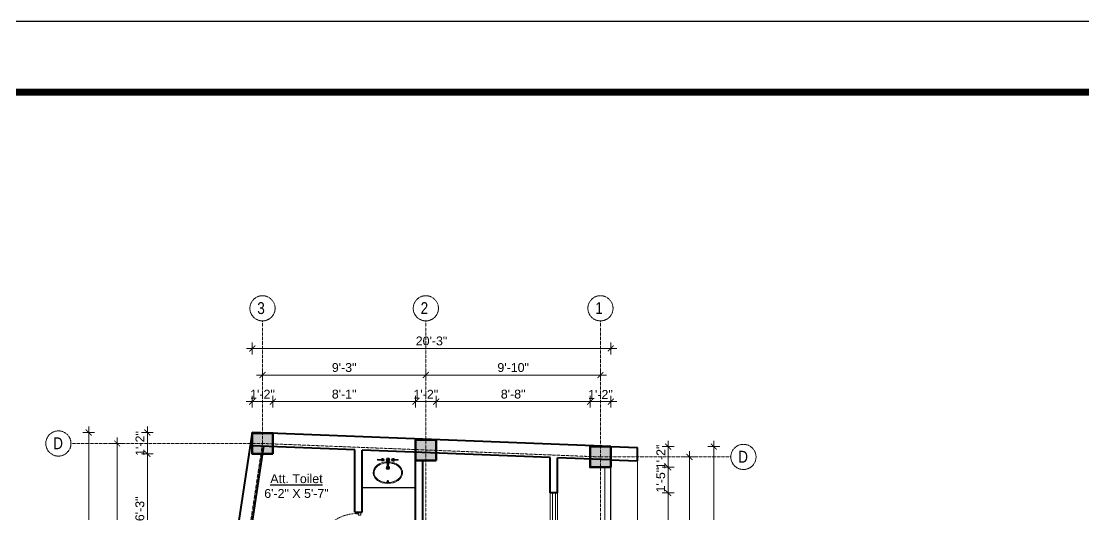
# Model space of a CAD drawing. Header units: inches. Extents: x 135267 to 147066, y -21506 to -19082.
# Drawn here: x 139358 to 140078, y -19463 to -19129 of the extents above; entities that cross this region are included whole.
import ezdxf

# ---------------------------------------------------------------- set-up
doc = ezdxf.new("R2010")
doc.units = ezdxf.units.IN
doc.header["$LTSCALE"] = 0.5
doc.header["$MEASUREMENT"] = 0
doc.header["$PDMODE"] = 66
doc.linetypes.add('CENTER', pattern=[2, 1.25, -0.25, 0.25, -0.25])
doc.linetypes.add('HIDDEN', pattern=[0.375, 0.25, -0.125])
for name, color, linetype, lineweight in [('Annotations-Bold.w', 177, 'Continuous', 13), ('C-COLUMN', 1, 'Continuous', 50), ('DIM', 4, 'Continuous', 5), ('DIM 1-100', 4, 'Continuous', 13), ('Door-Window.w', 4, 'Continuous', 15), ('Fittings', 9, 'Continuous', 5), ('PARAPET', 50, 'Continuous', 13), ('TEXT', 220, 'Continuous', 9), ('Toilet', 7, 'Continuous', 25), ('wall', 1, 'Continuous', 40)]:
    doc.layers.add(name, color=color, linetype=linetype, lineweight=lineweight)
doc.layers.add('furniture', color=31, linetype='Continuous')
doc.styles.add('ARAIL', font='ARIALN.TTF')
doc.styles.add('arial.', font='arial.ttf')
doc.styles.get("Standard").update_dxf_attribs({"font": 'arial.ttf'})
doc.dimstyles.new('1 by 96', dxfattribs={"dimtxt": 6, "dimasz": 4, "dimexe": 4, "dimexo": 4, "dimgap": 2, "dimtad": 1, "dimdec": 0, "dimzin": 0, "dimdsep": 46, "dimlunit": 4, "dimtxsty": 'Standard', "dimblk": 'ARCHTICK', "dimcen": 0, "dimdle": 4, "dimadec": 0, "dimazin": 0, "dimtfac": 1, "dimtdec": 0, "dimtix": 1, "dimtofl": 0, "dimtmove": 1, "dimatfit": 3, "dimldrblk": 'ARCHTICK', "dimfxl": 4, "dimfxlon": 1, "dimtolj": 1, "dimtzin": 0, "dimlwd": -1, "dimlwe": -1, "dimarcsym": 0})

# ---------------------------------------------------------------- blocks, each defined once
blk = doc.blocks.new('3-0')
at = {"ltscale": 3}
for p, q in [((11063.05, 10097.68), (11065.97, 10099.9)), ((11063.05, 10097.68), (11064.53, 10095.73)), ((11065.99, 10096.84), (11064.53, 10095.73)), ((11065.25, 10097.81), (11066.71, 10098.92)), ((11065.99, 10096.84), (11065.25, 10097.81)), ((11065.97, 10099.9), (11066.71, 10098.92)), ((11085.5, 10074.13), (11110.32, 10092.96)), ((11086.24, 10073.15), (11111.05, 10091.97)), ((11111.05, 10091.97), (11110.32, 10092.96)), ((11084.04, 10073.02), (11082.57, 10071.91)), ((11082.57, 10071.91), (11084.79, 10068.98)), ((11084.04, 10073.02), (11084.78, 10072.04)), ((11084.78, 10072.04), (11086.24, 10073.15)), ((11084.79, 10068.98), (11087.72, 10071.2)), ((11086.24, 10073.15), (11085.5, 10074.13)), ((11087.72, 10071.2), (11086.24, 10073.15))]:
    blk.add_line(p, q, dxfattribs=at)
at = {"layer": 'Door-Window.w', "color": 9, "linetype": 'HIDDEN', "lineweight": 18}
blk.add_arc((11085.5, 10074.13), 31.16, 37.1906, 127.14649, dxfattribs=at)
blk = doc.blocks.new('A$C604E024C')
at = {"linetype": 'ByBlock'}
for p, q in [((-107, 6), (-198, 9)), ((-101, 4), (-101, -4)), ((-101, 4), (-101, 1)), ((-101, 4), (-101, 4)), ((-101, 1), (-97, 1)), ((-101, 0), (-101, -4)), ((-101, 0), (-97, 0)), ((-97, 4), (-97, 1)), ((-97, 4), (-96, 4)), ((-96, 4), (-96, -4)), ((-6, 4), (-6, -4)), ((-6, 4), (-5, 4)), ((-5, 4), (-5, -4)), ((0, 13), (0, -13)), ((1, 4), (1, -4)), ((1, 4), (3, 4)), ((2, 4), (2, 1)), ((2, 4), (3, 4)), ((2, 1), (3, 1)), ((100, 2), (101, 2)), ((107, 6), (198, 9)), ((199, 8), (199, -8)), ((-107, -6), (-198, -9)), ((-101, -4), (-101, -4)), ((-101, -4), (-101, -4)), ((-97, 0), (-97, -4)), ((-97, -4), (-96, -4)), ((-96, -4), (-96, -4)), ((-6, -4), (-1, -4)), ((-5, -4), (-1, -4)), ((-1, -4), (-1, -4)), ((1, -4), (3, -4)), ((2, 0), (2, -4)), ((2, 0), (3, 0)), ((2, -4), (3, -4)), ((100, -2), (101, -2)), ((107, -6), (198, -9))]:
    blk.add_line(p, q, dxfattribs=at)
for points in [[(35, -3), (35, -3, 0.267949), (35, 2), (20, 29, 0.267949), (15, 31), (-15, 31, 0.267949), (-20, 29), (-35, 2, 0.267949), (-35, -3)], [(0, 13), (-5, 13, 0.267949), (-9, 10), (-13, 2, 0.267949), (-13, -3), (-9, -10, 0.267949), (-5, -13), (0, -13)], [(0, 13), (5, 13, -0.267949), (9, 10), (13, 2, -0.267949), (13, -3), (9, -10, -0.267949), (5, -13), (0, -13)], [(-15, -149, 0.267949), (-15, -154), (-9, -163, 0.267949), (-5, -166), (0, -166)], [(15, -149, -0.267949), (15, -154), (9, -163, -0.267949), (5, -166), (0, -166)]]:
    blk.add_lwpolyline(points, format="xyb", dxfattribs=at)
for centre, radius, start, end in [((-148, 0), 51.6, 171.6285, 188.3715), ((-198, 8), 1, 88.5767, 180), ((-99, 0), 27.8, 193.9353, 166.0647), ((-99, 0), 16.1, 203.4772, 156.5228), ((-99, 0), 13.6, 207.8254, 152.1746), ((-99, 0), 10.7, 215.7665, 144.2335), ((3, 2), 1.6, 270, 90.0142), ((3, 2), 2.2, 301.4048, 90), ((3, -2), 2.5, 270, 62.7097), ((99, 0), 27.8, 13.9353, 346.0647), ((99, 0), 16.1, 23.4772, 336.5228), ((99, 0), 13.6, 27.8254, 332.1746), ((99, 0), 10.7, 35.7665, 324.2335), ((198, 8), 1, 0, 91.4233), ((-198, -8), 1, 180, 271.4233), ((-325, -117), 312, 354.1333, 21.5654), ((-1093, -110), 1085, 357.1828, 5.6778), ((3, -2), 1.9, 270, 90), ((1084, -109), 1075, 174.3028, 182.8736), ((325, -117), 312, 158.4157, 185.9255), ((198, -8), 1, 268.5767, 0)]:
    blk.add_arc(centre, radius, start, end, dxfattribs=at)
blk.add_ellipse((99, 0), major_axis=(0, 4.4), ratio=0.647537, start_param=-0.996154, end_param=4.137747, dxfattribs=at)
blk.add_open_spline([(100, 2), (100, 3), (100, 3), (100, 3), (99, 4), (99, 4), (99, 4), (99, 4), (98, 4), (98, 4), (98, 3), (97, 3), (97, 3), (97, 2), (97, 2), (96, 1), (96, 0), (96, 0), (96, -2), (97, -2), (97, -3), (97, -3), (98, -4), (98, -4), (99, -4), (99, -4), (99, -4), (100, -3), (100, -3), (100, -3), (100, -2)], degree=3, knots=[5.296065, 5.296065, 5.296065, 5.296065, 5.668493, 5.668493, 6.044953, 6.044953, 6.283185, 6.283185, 6.283185, 6.618814, 6.618814, 6.954443, 6.954443, 7.290072, 7.290072, 7.6257, 7.6257, 8.094621, 8.094621, 8.563542, 8.563542, 8.940002, 8.940002, 9.316461, 9.316461, 9.692921, 9.692921, 10.069381, 10.069381, 10.411893, 10.411893, 10.411893, 10.411893], dxfattribs=at)
blk = doc.blocks.new('basin')
for radius, start, end in [(1.14, 113.50301, 66.27117), (0.79, 126.71504, 52.87389)]:
    blk.add_arc((134195.31, -39122.53), radius, start, end)
blk.add_ellipse((134195.31, -39125.83), major_axis=(-9.97, 0), ratio=0.736887, start_param=4.757716, end_param=10.948885)
blk.add_ellipse((134195.31, -39131.57), major_axis=(0.448, 0), ratio=0.674502)
for points, knots in [([(134194.69, -39119.15), (134194.32, -39119.17), (134193.96, -39119.2), (134193.09, -39119.32), (134192.57, -39119.42), (134191.58, -39119.69), (134191.1, -39119.85), (134190.19, -39120.23), (134189.76, -39120.45), (134188.95, -39120.93), (134188.57, -39121.2), (134187.89, -39121.77), (134187.59, -39122.07), (134187.06, -39122.71), (134186.83, -39123.04), (134186.45, -39123.73), (134186.3, -39124.08), (134186.09, -39124.79), (134186.03, -39125.15), (134185.99, -39125.61), (134185.99, -39125.72), (134185.99, -39125.83), (134185.99, -39126.08), (134186.01, -39126.34), (134186.11, -39126.94), (134186.2, -39127.29), (134186.47, -39127.97), (134186.64, -39128.31), (134187.06, -39128.96), (134187.31, -39129.28), (134187.88, -39129.88), (134188.2, -39130.16), (134188.9, -39130.7), (134189.28, -39130.94), (134190.1, -39131.39), (134190.53, -39131.59), (134191.45, -39131.93), (134191.92, -39132.08), (134192.9, -39132.31), (134193.4, -39132.4), (134194.43, -39132.51), (134194.94, -39132.53), (134195.97, -39132.52), (134196.49, -39132.48), (134197.5, -39132.35), (134198, -39132.25), (134198.97, -39132), (134199.44, -39131.84), (134200.34, -39131.48), (134200.76, -39131.27), (134201.56, -39130.8), (134201.93, -39130.55), (134202.61, -39130), (134202.91, -39129.71), (134203.45, -39129.1), (134203.69, -39128.78), (134204.08, -39128.12), (134204.24, -39127.78), (134204.48, -39127.09), (134204.56, -39126.74), (134204.64, -39126.04), (134204.64, -39125.69), (134204.57, -39124.98), (134204.49, -39124.62), (134204.25, -39123.91), (134204.09, -39123.56), (134203.69, -39122.89), (134203.45, -39122.56), (134202.89, -39121.93), (134202.58, -39121.63), (134201.88, -39121.07), (134201.49, -39120.81), (134200.67, -39120.35), (134200.22, -39120.13), (134199.3, -39119.77), (134198.81, -39119.62), (134197.81, -39119.37), (134197.29, -39119.28), (134196.49, -39119.19), (134196.22, -39119.16), (134195.94, -39119.15)], [4.778413, 4.778413, 4.778413, 4.778413, 4.89303, 4.89303, 5.060537, 5.060537, 5.228045, 5.228045, 5.395552, 5.395552, 5.56306, 5.56306, 5.730567, 5.730567, 5.898075, 5.898075, 6.065582, 6.065582, 6.233089, 6.233089, 6.283185, 6.283185, 6.283185, 6.401225, 6.401225, 6.564378, 6.564378, 6.727532, 6.727532, 6.890685, 6.890685, 7.053839, 7.053839, 7.216992, 7.216992, 7.380146, 7.380146, 7.543299, 7.543299, 7.706452, 7.706452, 7.869606, 7.869606, 8.032759, 8.032759, 8.195913, 8.195913, 8.359066, 8.359066, 8.52222, 8.52222, 8.685373, 8.685373, 8.848527, 8.848527, 9.01168, 9.01168, 9.174834, 9.174834, 9.337987, 9.337987, 9.501141, 9.501141, 9.668648, 9.668648, 9.836155, 9.836155, 10.003663, 10.003663, 10.17117, 10.17117, 10.338678, 10.338678, 10.506185, 10.506185, 10.673693, 10.673693, 10.8412, 10.8412, 10.929386, 10.929386, 10.929386, 10.929386]), ([(134195.86, -39131.57), (134195.86, -39131.55), (134195.86, -39131.52), (134195.84, -39131.46), (134195.83, -39131.44), (134195.79, -39131.36), (134195.75, -39131.32), (134195.66, -39131.25), (134195.6, -39131.23), (134195.46, -39131.18), (134195.36, -39131.16), (134195.17, -39131.17), (134195.07, -39131.2), (134194.94, -39131.27), (134194.9, -39131.3), (134194.83, -39131.37), (134194.8, -39131.4), (134194.77, -39131.48), (134194.76, -39131.52), (134194.75, -39131.6), (134194.76, -39131.65), (134194.79, -39131.73), (134194.81, -39131.76), (134194.87, -39131.83), (134194.9, -39131.86), (134194.98, -39131.9), (134195.02, -39131.92), (134195.15, -39131.97), (134195.25, -39131.99), (134195.44, -39131.98), (134195.54, -39131.95), (134195.67, -39131.89), (134195.72, -39131.85), (134195.79, -39131.78), (134195.81, -39131.75), (134195.85, -39131.67), (134195.86, -39131.63), (134195.86, -39131.58), (134195.86, -39131.58), (134195.86, -39131.57)], [0, 0, 0, 0, 0.188397, 0.188397, 0.376794, 0.376794, 0.73698, 0.73698, 1.097166, 1.097166, 1.657793, 1.657793, 2.21842, 2.21842, 2.564182, 2.564182, 2.840364, 2.840364, 3.116547, 3.116547, 3.39273, 3.39273, 3.668913, 3.668913, 3.945096, 3.945096, 4.221279, 4.221279, 4.783807, 4.783807, 5.346334, 5.346334, 5.697184, 5.697184, 5.974645, 5.974645, 6.252106, 6.252106, 6.283185, 6.283185, 6.283185, 6.283185])]:
    blk.add_open_spline(points, degree=3, knots=knots)
at = {"xscale": 0.03499430959345774, "yscale": 0.03499430959345774, "zscale": 0.03499430959345774, "rotation": 359.9929103328581}
blk.add_blockref('A$C604E024C', (134195.31, -39117.12), dxfattribs=at)
blk = doc.blocks.new('_ArchTick')
at = {"color": 0, "linetype": 'ByBlock', "const_width": 0.15}
blk.add_lwpolyline([(-0.5, -0.5), (0.5, 0.5)], dxfattribs=at)
blk = doc.blocks.new('*D661')
at = {"layer": 'Defpoints', "color": 0, "transparency": 16777216}
for p in [(139528.78, -19386.3), (139514.78, -19407.64), (139528.78, -19407.64)]:
    blk.add_point(p, dxfattribs=at)
at = {"layer": 'DIM 1-100', "color": 0, "transparency": 16777216}
for p, q in [((139510.78, -19386.3), (139532.78, -19386.3)), ((139514.78, -19390.3), (139514.78, -19382.3)), ((139528.78, -19390.3), (139528.78, -19382.3))]:
    blk.add_line(p, q, dxfattribs=at)
at = {"layer": 'DIM 1-100', "color": 0, "transparency": 16777216, "xscale": 4, "yscale": 4, "zscale": 4, "rotation": 180}
blk.add_blockref('_ArchTick', (139514.78, -19386.3), dxfattribs=at)
at = {"layer": 'DIM 1-100', "color": 0, "transparency": 16777216, "xscale": 4, "yscale": 4, "zscale": 4}
blk.add_blockref('_ArchTick', (139528.78, -19386.3), dxfattribs=at)
at = {"layer": 'DIM 1-100', "color": 0, "transparency": 16777216, "insert": (139521.78, -19381.29), "char_height": 6, "attachment_point": 5}
blk.add_mtext('\\A1;1\'-2"', dxfattribs=at)
blk = doc.blocks.new('*D662')
at = {"layer": 'Defpoints', "color": 0, "transparency": 16777216}
for p in [(139625.37, -19386.3), (139528.78, -19407.64), (139625.37, -19412.08)]:
    blk.add_point(p, dxfattribs=at)
at = {"layer": 'DIM 1-100', "color": 0, "transparency": 16777216}
for p, q in [((139524.78, -19386.3), (139629.37, -19386.3)), ((139528.78, -19390.3), (139528.78, -19382.3)), ((139625.37, -19390.3), (139625.37, -19382.3))]:
    blk.add_line(p, q, dxfattribs=at)
at = {"layer": 'DIM 1-100', "color": 0, "transparency": 16777216, "xscale": 4, "yscale": 4, "zscale": 4, "rotation": 180}
blk.add_blockref('_ArchTick', (139528.78, -19386.3), dxfattribs=at)
at = {"layer": 'DIM 1-100', "color": 0, "transparency": 16777216, "xscale": 4, "yscale": 4, "zscale": 4}
blk.add_blockref('_ArchTick', (139625.37, -19386.3), dxfattribs=at)
at = {"layer": 'DIM 1-100', "color": 0, "transparency": 16777216, "insert": (139577.08, -19381.24), "char_height": 6, "attachment_point": 5}
blk.add_mtext('\\A1;8\'-1"', dxfattribs=at)
blk = doc.blocks.new('*D663')
at = {"layer": 'Defpoints', "color": 0, "transparency": 16777216}
for p in [(139639.37, -19386.3), (139625.37, -19412.08), (139639.37, -19412.08)]:
    blk.add_point(p, dxfattribs=at)
at = {"layer": 'DIM 1-100', "color": 0, "transparency": 16777216}
for p, q in [((139621.37, -19386.3), (139643.37, -19386.3)), ((139625.37, -19390.3), (139625.37, -19382.3)), ((139639.37, -19390.3), (139639.37, -19382.3))]:
    blk.add_line(p, q, dxfattribs=at)
at = {"layer": 'DIM 1-100', "color": 0, "transparency": 16777216, "xscale": 4, "yscale": 4, "zscale": 4, "rotation": 180}
blk.add_blockref('_ArchTick', (139625.37, -19386.3), dxfattribs=at)
at = {"layer": 'DIM 1-100', "color": 0, "transparency": 16777216, "xscale": 4, "yscale": 4, "zscale": 4}
blk.add_blockref('_ArchTick', (139639.37, -19386.3), dxfattribs=at)
at = {"layer": 'DIM 1-100', "color": 0, "transparency": 16777216, "insert": (139632.37, -19381.29), "char_height": 6, "attachment_point": 5}
blk.add_mtext('\\A1;1\'-2"', dxfattribs=at)
blk = doc.blocks.new('*D664')
at = {"layer": 'Defpoints', "color": 0, "transparency": 16777216}
for p in [(139743.6, -19386.3), (139639.37, -19412.08), (139743.6, -19416.75)]:
    blk.add_point(p, dxfattribs=at)
at = {"layer": 'DIM 1-100', "color": 0, "transparency": 16777216}
for p, q in [((139635.37, -19386.3), (139747.6, -19386.3)), ((139639.37, -19390.3), (139639.37, -19382.3)), ((139743.6, -19390.3), (139743.6, -19382.3))]:
    blk.add_line(p, q, dxfattribs=at)
at = {"layer": 'DIM 1-100', "color": 0, "transparency": 16777216, "xscale": 4, "yscale": 4, "zscale": 4, "rotation": 180}
blk.add_blockref('_ArchTick', (139639.37, -19386.3), dxfattribs=at)
at = {"layer": 'DIM 1-100', "color": 0, "transparency": 16777216, "xscale": 4, "yscale": 4, "zscale": 4}
blk.add_blockref('_ArchTick', (139743.6, -19386.3), dxfattribs=at)
at = {"layer": 'DIM 1-100', "color": 0, "transparency": 16777216, "insert": (139691.49, -19381.24), "char_height": 6, "attachment_point": 5}
blk.add_mtext('\\A1;8\'-8"', dxfattribs=at)
blk = doc.blocks.new('*D665')
at = {"layer": 'Defpoints', "color": 0, "transparency": 16777216}
for p in [(139757.6, -19386.3), (139743.6, -19416.75), (139757.6, -19416.75)]:
    blk.add_point(p, dxfattribs=at)
at = {"layer": 'DIM 1-100', "color": 0, "transparency": 16777216}
for p, q in [((139739.6, -19386.3), (139761.6, -19386.3)), ((139743.6, -19390.3), (139743.6, -19382.3)), ((139757.6, -19390.3), (139757.6, -19382.3))]:
    blk.add_line(p, q, dxfattribs=at)
at = {"layer": 'DIM 1-100', "color": 0, "transparency": 16777216, "xscale": 4, "yscale": 4, "zscale": 4, "rotation": 180}
blk.add_blockref('_ArchTick', (139743.6, -19386.3), dxfattribs=at)
at = {"layer": 'DIM 1-100', "color": 0, "transparency": 16777216, "xscale": 4, "yscale": 4, "zscale": 4}
blk.add_blockref('_ArchTick', (139757.6, -19386.3), dxfattribs=at)
at = {"layer": 'DIM 1-100', "color": 0, "transparency": 16777216, "insert": (139750.6, -19381.42), "char_height": 6, "attachment_point": 5}
blk.add_mtext('\\A1;1\'-2"', dxfattribs=at)
blk = doc.blocks.new('*D666')
at = {"layer": 'Defpoints', "color": 0, "transparency": 16777216}
for p in [(139632.37, -19368.3), (139521.78, -19407.64), (139632.37, -19411.81)]:
    blk.add_point(p, dxfattribs=at)
at = {"layer": 'DIM 1-100', "color": 0, "transparency": 16777216}
for p, q in [((139521.78, -19372.3), (139521.78, -19364.3)), ((139632.37, -19372.3), (139632.37, -19364.3)), ((139517.78, -19368.3), (139636.37, -19368.3))]:
    blk.add_line(p, q, dxfattribs=at)
at = {"layer": 'DIM 1-100', "color": 0, "transparency": 16777216, "xscale": 4, "yscale": 4, "zscale": 4, "rotation": 180}
blk.add_blockref('_ArchTick', (139521.78, -19368.3), dxfattribs=at)
at = {"layer": 'DIM 1-100', "color": 0, "transparency": 16777216, "xscale": 4, "yscale": 4, "zscale": 4}
blk.add_blockref('_ArchTick', (139632.37, -19368.3), dxfattribs=at)
at = {"layer": 'DIM 1-100', "color": 0, "transparency": 16777216, "insert": (139577.08, -19363.24), "char_height": 6, "attachment_point": 5}
blk.add_mtext('\\A1;9\'-3"', dxfattribs=at)
blk = doc.blocks.new('*D667')
at = {"layer": 'Defpoints', "color": 0, "transparency": 16777216}
for p in [(139750.6, -19368.3), (139632.37, -19411.81), (139750.6, -19416.47)]:
    blk.add_point(p, dxfattribs=at)
at = {"layer": 'DIM 1-100', "color": 0, "transparency": 16777216}
for p, q in [((139632.37, -19372.3), (139632.37, -19364.3)), ((139750.6, -19372.3), (139750.6, -19364.3)), ((139628.37, -19368.3), (139754.6, -19368.3))]:
    blk.add_line(p, q, dxfattribs=at)
at = {"layer": 'DIM 1-100', "color": 0, "transparency": 16777216, "xscale": 4, "yscale": 4, "zscale": 4, "rotation": 180}
blk.add_blockref('_ArchTick', (139632.37, -19368.3), dxfattribs=at)
at = {"layer": 'DIM 1-100', "color": 0, "transparency": 16777216, "xscale": 4, "yscale": 4, "zscale": 4}
blk.add_blockref('_ArchTick', (139750.6, -19368.3), dxfattribs=at)
at = {"layer": 'DIM 1-100', "color": 0, "transparency": 16777216, "insert": (139691.49, -19363.24), "char_height": 6, "attachment_point": 5}
blk.add_mtext('\\A1;9\'-10"', dxfattribs=at)
blk = doc.blocks.new('*D668')
at = {"layer": 'Defpoints', "color": 0, "transparency": 16777216}
for p in [(139514.84, -19350.3), (139514.84, -19407.17), (139757.6, -19416.75)]:
    blk.add_point(p, dxfattribs=at)
at = {"layer": 'DIM 1-100', "color": 0, "transparency": 16777216}
for p, q in [((139761.6, -19350.3), (139510.84, -19350.3)), ((139514.84, -19354.3), (139514.84, -19346.3)), ((139757.6, -19354.3), (139757.6, -19346.3))]:
    blk.add_line(p, q, dxfattribs=at)
at = {"layer": 'DIM 1-100', "color": 0, "transparency": 16777216, "xscale": 4, "yscale": 4, "zscale": 4, "rotation": 180}
blk.add_blockref('_ArchTick', (139514.84, -19350.3), dxfattribs=at)
at = {"layer": 'DIM 1-100', "color": 0, "transparency": 16777216, "xscale": 4, "yscale": 4, "zscale": 4}
blk.add_blockref('_ArchTick', (139757.6, -19350.3), dxfattribs=at)
at = {"layer": 'DIM 1-100', "color": 0, "transparency": 16777216, "insert": (139636.22, -19345.24), "char_height": 6, "attachment_point": 5}
blk.add_mtext('\\A1;20\'-3"', dxfattribs=at)
blk = doc.blocks.new('*D684')
at = {"layer": 'Defpoints', "color": 0, "transparency": 16777216}
for p in [(139514.84, -19407.17), (139443.82, -19421.64), (139514.78, -19421.64)]:
    blk.add_point(p, dxfattribs=at)
at = {"layer": 'DIM 1-100', "color": 0, "transparency": 16777216}
for p, q in [((139447.82, -19407.17), (139439.82, -19407.17)), ((139443.82, -19403.17), (139443.82, -19425.64)), ((139447.82, -19421.64), (139439.82, -19421.64))]:
    blk.add_line(p, q, dxfattribs=at)
at = {"layer": 'DIM 1-100', "color": 0, "transparency": 16777216, "xscale": 4, "yscale": 4, "zscale": 4}
for p, rotation in [((139443.82, -19407.17), 90), ((139443.82, -19421.64), 270)]:
    blk.add_blockref('_ArchTick', p, dxfattribs=dict(at, rotation=rotation))
at = {"layer": 'DIM 1-100', "color": 0, "transparency": 16777216, "insert": (139438.81, -19414.64), "char_height": 6, "attachment_point": 5, "rotation": 90}
blk.add_mtext('\\A1;1\'-2"', dxfattribs=at)
blk = doc.blocks.new('*D685')
at = {"layer": 'Defpoints', "color": 0, "transparency": 16777216}
for p in [(139514.78, -19421.64), (139443.82, -19496.16), (139501.4, -19496.16)]:
    blk.add_point(p, dxfattribs=at)
at = {"layer": 'DIM 1-100', "color": 0, "transparency": 16777216}
for p, q in [((139447.82, -19421.64), (139439.82, -19421.64)), ((139443.82, -19417.64), (139443.82, -19500.16)), ((139447.82, -19496.16), (139439.82, -19496.16))]:
    blk.add_line(p, q, dxfattribs=at)
at = {"layer": 'DIM 1-100', "color": 0, "transparency": 16777216, "xscale": 4, "yscale": 4, "zscale": 4}
for p, rotation in [((139443.82, -19421.64), 90), ((139443.82, -19496.16), 270)]:
    blk.add_blockref('_ArchTick', p, dxfattribs=dict(at, rotation=rotation))
at = {"layer": 'DIM 1-100', "color": 0, "transparency": 16777216, "insert": (139438.75, -19458.9), "char_height": 6, "attachment_point": 5, "rotation": 90}
blk.add_mtext('\\A1;6\'-3"', dxfattribs=at)
blk = doc.blocks.new('*D693')
at = {"layer": 'Defpoints', "color": 0, "transparency": 16777216}
for p in [(139521.78, -19414.64), (139423.35, -19557.7), (139500.17, -19557.7)]:
    blk.add_point(p, dxfattribs=at)
at = {"layer": 'DIM 1-100', "color": 0, "transparency": 16777216}
for p, q in [((139427.35, -19414.64), (139419.35, -19414.64)), ((139423.35, -19410.64), (139423.35, -19561.7)), ((139427.35, -19557.7), (139419.35, -19557.7))]:
    blk.add_line(p, q, dxfattribs=at)
at = {"layer": 'DIM 1-100', "color": 0, "transparency": 16777216, "xscale": 4, "yscale": 4, "zscale": 4}
for p, rotation in [((139423.35, -19414.64), 90), ((139423.35, -19557.7), 270)]:
    blk.add_blockref('_ArchTick', p, dxfattribs=dict(at, rotation=rotation))
at = {"layer": 'DIM 1-100', "color": 0, "transparency": 16777216, "insert": (139418.34, -19486.17), "char_height": 6, "attachment_point": 5, "rotation": 90}
blk.add_mtext('\\A1;11\'-11"', dxfattribs=at)
blk = doc.blocks.new('*D696')
at = {"layer": 'Defpoints', "color": 0, "transparency": 16777216}
for p in [(139514.84, -19407.17), (139404.1, -19831.18), (139450.82, -19831.18)]:
    blk.add_point(p, dxfattribs=at)
at = {"layer": 'DIM 1-100', "color": 0, "transparency": 16777216}
for p, q in [((139408.1, -19407.17), (139400.1, -19407.17)), ((139404.1, -19403.17), (139404.1, -19835.18)), ((139408.1, -19831.18), (139400.1, -19831.18))]:
    blk.add_line(p, q, dxfattribs=at)
at = {"layer": 'DIM 1-100', "color": 0, "transparency": 16777216, "xscale": 4, "yscale": 4, "zscale": 4}
for p, rotation in [((139404.1, -19407.17), 90), ((139404.1, -19831.18), 270)]:
    blk.add_blockref('_ArchTick', p, dxfattribs=dict(at, rotation=rotation))
at = {"layer": 'DIM 1-100', "color": 0, "transparency": 16777216, "insert": (139399.03, -19619.18), "char_height": 6, "attachment_point": 5, "rotation": 90}
blk.add_mtext('\\A1;35\'-4"', dxfattribs=at)
blk = doc.blocks.new('*D809')
at = {"layer": 'Defpoints', "color": 0, "transparency": 16777216}
for p in [(139757.6, -19416.75), (139757.6, -19430.75), (139796.48, -19430.75)]:
    blk.add_point(p, dxfattribs=at)
at = {"layer": 'DIM 1-100', "color": 0, "transparency": 16777216}
for p, q in [((139796.48, -19412.75), (139796.48, -19434.75)), ((139792.48, -19416.75), (139800.48, -19416.75)), ((139792.48, -19430.75), (139800.48, -19430.75))]:
    blk.add_line(p, q, dxfattribs=at)
at = {"layer": 'DIM 1-100', "color": 0, "transparency": 16777216, "xscale": 4, "yscale": 4, "zscale": 4}
for p, rotation in [((139796.48, -19416.75), 90), ((139796.48, -19430.75), 270)]:
    blk.add_blockref('_ArchTick', p, dxfattribs=dict(at, rotation=rotation))
at = {"layer": 'DIM 1-100', "color": 0, "transparency": 16777216, "insert": (139791.47, -19423.75), "char_height": 6, "attachment_point": 5, "rotation": 90}
blk.add_mtext('\\A1;1\'-2"', dxfattribs=at)
blk = doc.blocks.new('*D810')
at = {"layer": 'Defpoints', "color": 0, "transparency": 16777216}
for p in [(139757.6, -19430.75), (139721.61, -19448.15), (139796.48, -19448.15)]:
    blk.add_point(p, dxfattribs=at)
at = {"layer": 'DIM 1-100', "color": 0, "transparency": 16777216}
for p, q in [((139796.48, -19426.75), (139796.48, -19452.15)), ((139792.48, -19430.75), (139800.48, -19430.75)), ((139792.48, -19448.15), (139800.48, -19448.15))]:
    blk.add_line(p, q, dxfattribs=at)
at = {"layer": 'DIM 1-100', "color": 0, "transparency": 16777216, "xscale": 4, "yscale": 4, "zscale": 4}
for p, rotation in [((139796.48, -19430.75), 90), ((139796.48, -19448.15), 270)]:
    blk.add_blockref('_ArchTick', p, dxfattribs=dict(at, rotation=rotation))
at = {"layer": 'DIM 1-100', "color": 0, "transparency": 16777216, "insert": (139791.42, -19439.45), "char_height": 6, "attachment_point": 5, "rotation": 90}
blk.add_mtext('\\A1;1\'-5"', dxfattribs=at)
blk = doc.blocks.new('*D811')
at = {"layer": 'Defpoints', "color": 0, "transparency": 16777216}
for p in [(139721.61, -19448.15), (139721.61, -19508.15), (139796.48, -19508.15)]:
    blk.add_point(p, dxfattribs=at)
at = {"layer": 'DIM 1-100', "color": 0, "transparency": 16777216}
for p, q in [((139796.48, -19444.15), (139796.48, -19512.15)), ((139792.48, -19448.15), (139800.48, -19448.15)), ((139792.48, -19508.15), (139800.48, -19508.15))]:
    blk.add_line(p, q, dxfattribs=at)
at = {"layer": 'DIM 1-100', "color": 0, "transparency": 16777216, "xscale": 4, "yscale": 4, "zscale": 4}
for p, rotation in [((139796.48, -19448.15), 90), ((139796.48, -19508.15), 270)]:
    blk.add_blockref('_ArchTick', p, dxfattribs=dict(at, rotation=rotation))
at = {"layer": 'DIM 1-100', "color": 0, "transparency": 16777216, "insert": (139791.43, -19478.15), "char_height": 6, "attachment_point": 5, "rotation": 90}
blk.add_mtext("\\A1;5'", dxfattribs=at)
blk = doc.blocks.new('*D818')
at = {"layer": 'Defpoints', "color": 0, "transparency": 16777216}
for p in [(139757.6, -19423.75), (139757.6, -19557.7), (139810.89, -19557.7)]:
    blk.add_point(p, dxfattribs=at)
at = {"layer": 'DIM 1-100', "color": 0, "transparency": 16777216}
for p, q in [((139810.89, -19419.75), (139810.89, -19561.7)), ((139806.89, -19423.75), (139814.89, -19423.75)), ((139806.89, -19557.7), (139814.89, -19557.7))]:
    blk.add_line(p, q, dxfattribs=at)
at = {"layer": 'DIM 1-100', "color": 0, "transparency": 16777216, "xscale": 4, "yscale": 4, "zscale": 4}
for p, rotation in [((139810.89, -19423.75), 90), ((139810.89, -19557.7), 270)]:
    blk.add_blockref('_ArchTick', p, dxfattribs=dict(at, rotation=rotation))
at = {"layer": 'DIM 1-100', "color": 0, "transparency": 16777216, "insert": (139805.87, -19490.72), "char_height": 6, "attachment_point": 5, "rotation": 90}
blk.add_mtext('\\A1;11\'-2"', dxfattribs=at)
blk = doc.blocks.new('*D700')
at = {"layer": 'Defpoints', "color": 0, "transparency": 16777216}
for p in [(139757.6, -19416.75), (139639.37, -19808.85), (139827.32, -19808.85)]:
    blk.add_point(p, dxfattribs=at)
at = {"layer": 'DIM 1-100', "color": 0, "transparency": 16777216}
for p, q in [((139827.32, -19412.75), (139827.32, -19812.85)), ((139823.32, -19416.75), (139831.32, -19416.75)), ((139823.32, -19808.85), (139831.32, -19808.85))]:
    blk.add_line(p, q, dxfattribs=at)
at = {"layer": 'DIM 1-100', "color": 0, "transparency": 16777216, "xscale": 4, "yscale": 4, "zscale": 4}
for p, rotation in [((139827.32, -19416.75), 90), ((139827.32, -19808.85), 270)]:
    blk.add_blockref('_ArchTick', p, dxfattribs=dict(at, rotation=rotation))
at = {"layer": 'DIM 1-100', "color": 0, "transparency": 16777216, "insert": (139822.26, -19612.8), "char_height": 6, "attachment_point": 5, "rotation": 90}
blk.add_mtext('\\A1;32\'-8"', dxfattribs=at)

msp = doc.modelspace()

# ---------------------------------------------------------------- hatches: boundary and pattern name
at = {"layer": 'C-COLUMN'}
h = msp.add_hatch(color=256, dxfattribs=at)
h.dxf.hatch_style = 1
h.paths.add_polyline_path([(139514.78, -19407.64), (139514.78, -19421.64), (139528.78, -19421.64), (139528.78, -19407.64)])
h = msp.add_hatch(color=256, dxfattribs=at)
h.dxf.hatch_style = 1
h.paths.add_polyline_path([(139625.37, -19412.08), (139625.37, -19426.08), (139639.37, -19426.08), (139639.37, -19412.08)])
h = msp.add_hatch(color=256, dxfattribs=at)
h.dxf.hatch_style = 1
h.paths.add_polyline_path([(139743.6, -19416.75), (139743.6, -19430.75), (139757.6, -19430.75), (139757.6, -19416.75)])

# ---------------------------------------------------------------- linework, layer by layer
msp.add_lwpolyline([(137851.27, -21373.73), (137851.27, -19128.69), (141026.08, -19128.69), (141026.08, -21373.73)], close=True)
at = {"const_width": 4.8}
msp.add_lwpolyline([(140978.08, -21325.73), (140978.08, -19176.69), (137995.27, -19176.69), (137995.27, -21325.73)], close=True, dxfattribs=at)
at = {"layer": 'Annotations-Bold.w', "linetype": 'CENTER', "ltscale": 0.3}
for p, q in [((139632.37, -19331.63), (139632.37, -19891.85)), ((139750.6, -19331.63), (139750.6, -19891.85))]:
    msp.add_line(p, q, dxfattribs=at)
for points in [[(139521.78, -19331.63), (139521.78, -19414.64), (139500.17, -19557.7), (139482.43, -19675.2), (139463.31, -19801.85), (139463.31, -19891.85)], [(139392.12, -19414.64), (139521.78, -19414.64), (139750.6, -19423.75), (139838.88, -19423.75)]]:
    msp.add_lwpolyline(points, dxfattribs=at)
at = {"layer": 'Annotations-Bold.w', "linetype": 'CENTER', "ltscale": 1.5}
for centre in [(139521.78, -19323.1), (139632.37, -19323.1), (139750.6, -19323.1), (139383.59, -19414.64), (139847.41, -19423.75)]:
    msp.add_circle(centre, 8.53, dxfattribs=at)
at = {"layer": 'C-COLUMN'}
for points in [[(139528.78, -19421.64), (139528.78, -19407.64), (139514.78, -19407.64), (139514.78, -19421.64)], [(139639.37, -19426.08), (139639.37, -19412.08), (139625.37, -19412.08), (139625.37, -19426.08)], [(139757.6, -19430.75), (139757.6, -19416.75), (139743.6, -19416.75), (139743.6, -19430.75)]]:
    msp.add_lwpolyline(points, close=True, dxfattribs=at)
at = {"layer": 'Defpoints'}
msp.add_lwpolyline([(139757.6, -19682.2), (139757.6, -19416.75), (139514.84, -19407.17), (139501.4, -19496.16), (139493.17, -19550.7), (139454.19, -19808.85), (139639.37, -19808.85), (139639.37, -19682.2), (139757.6, -19682.2)], dxfattribs=at)
at = {"layer": 'DIM'}
for p, q in [((139716.61, -19508.15), (139716.61, -19448.15)), ((139718.11, -19508.15), (139718.11, -19448.15)), ((139720.11, -19508.15), (139720.11, -19448.15)), ((139721.61, -19448.15), (139721.61, -19508.15))]:
    msp.add_line(p, q, dxfattribs=at)
at = {"layer": 'furniture'}
msp.add_line((139589.37, -19444.56), (139625.37, -19444.56), dxfattribs=at)
at = {"layer": 'PARAPET', "ltscale": 100}
for p, q in [((139757.6, -19416.75), (139775.6, -19417.46)), ((139775.6, -19555.7), (139775.6, -19426.46)), ((139753.6, -19550.7), (139753.6, -19430.75)), ((139757.6, -19550.7), (139757.6, -19430.75))]:
    msp.add_line(p, q, dxfattribs=at)
at = {"layer": 'Toilet'}
msp.add_line((139757.6, -19416.75), (139514.84, -19407.17), dxfattribs=at)
at = {"layer": 'wall'}
for p, q in [((139514.84, -19407.17), (139501.4, -19496.16)), ((139757.6, -19416.75), (139514.84, -19407.17)), ((139584.37, -19418.92), (139514.49, -19416.16)), ((139716.6, -19424.14), (139589.37, -19419.12)), ((139589.37, -19461.16), (139589.37, -19419.12)), ((139757.6, -19416.75), (139775.6, -19417.46)), ((139775.6, -19426.46), (139775.6, -19417.46)), ((139625.37, -19514.7), (139625.37, -19426.08)), ((139630.37, -19514.7), (139630.37, -19426.08)), ((139716.61, -19448.15), (139716.6, -19424.14)), ((139757.25, -19425.74), (139721.6, -19424.33)), ((139721.61, -19448.15), (139721.6, -19424.33)), ((139757.25, -19425.74), (139775.6, -19426.46)), ((139721.61, -19448.15), (139716.61, -19448.15)), ((139584.37, -19461.16), (139589.37, -19461.16))]:
    msp.add_line(p, q, dxfattribs=at)
for points in [[(139522.54, -19416.48), (139511.26, -19491.16)], [(139584.37, -19461.16), (139584.37, -19418.92)]]:
    msp.add_lwpolyline(points, dxfattribs=at)

# ---------------------------------------------------------------- block references
at = {"layer": 'Door-Window.w', "linetype": 'ByBlock', "xscale": -0.8331589850765497, "yscale": 0.8331589850765497, "zscale": 0.8331589850765497, "rotation": 37.2669371386873}
msp.add_blockref('3-0', (152018.03, -20575.07), dxfattribs=at)
at = {"layer": 'Fittings', "lineweight": 15, "rotation": 359.8162799008568}
msp.add_blockref('basin', (5537.48, 20121.51), dxfattribs=at)

# ---------------------------------------------------------------- texts
at = {"layer": 'Annotations-Bold.w', "linetype": 'CENTER', "ltscale": 1.5, "char_height": 8, "attachment_point": 1, "style": 'ARAIL'}
for s, insert in [('3', (139518.24, -19318.96)), ('2', (139628.84, -19318.96)), ('1', (139747.07, -19318.96)), ('D', (139380.05, -19410.51)), ('D', (139843.87, -19419.61))]:
    msp.add_mtext_dynamic_manual_height_columns(s, width=6.5393, gutter_width=100, heights=[0], dxfattribs=dict(at, insert=insert))
at = {"layer": 'TEXT', "lineweight": -2, "insert": (139544.78, -19443.53), "char_height": 6, "width": 127.5059, "attachment_point": 5, "style": 'arial.'}
msp.add_mtext('{\\LAtt. Toilet\\P}6\'-2" X 5\'-7"', dxfattribs=at)

# ---------------------------------------------------------------- dimensions: what is measured, and where the dimension line sits
at = {"layer": 'DIM 1-100'}
for base, p1, p2, angle, picture, middle in [((139514.84, -19350.3), (139757.6, -19416.75), (139514.84, -19407.17), 180, '*D668', (139636.22, -19345.24)), ((139632.37, -19368.3), (139521.78, -19407.64), (139632.37, -19411.81), 180, '*D666', (139577.08, -19363.24)), ((139750.6, -19368.3), (139632.37, -19411.81), (139750.6, -19416.47), 180, '*D667', (139691.49, -19363.24)), ((139625.37, -19386.3), (139528.78, -19407.64), (139625.37, -19412.08), 180, '*D662', (139577.08, -19381.24)), ((139743.6, -19386.3), (139639.37, -19412.08), (139743.6, -19416.75), 180, '*D664', (139691.49, -19381.24)), ((139404.1, -19831.18), (139514.84, -19407.17), (139450.82, -19831.18), 90, '*D696', (139399.03, -19619.18)), ((139423.35, -19557.7), (139521.78, -19414.64), (139500.17, -19557.7), 90, '*D693', (139418.34, -19486.17)), ((139827.32, -19808.85), (139757.6, -19416.75), (139639.37, -19808.85), 90, '*D700', (139822.26, -19612.8)), ((139443.82, -19496.16), (139514.78, -19421.64), (139501.4, -19496.16), 90, '*D685', (139438.75, -19458.9)), ((139810.89, -19557.7), (139757.6, -19423.75), (139757.6, -19557.7), 90, '*D818', (139805.87, -19490.72)), ((139796.48, -19508.15), (139721.61, -19448.15), (139721.61, -19508.15), 90, '*D811', (139791.43, -19478.15))]:
    dim = msp.add_linear_dim(base=base, p1=p1, p2=p2, angle=angle, dimstyle='1 by 96', dxfattribs=at)
    dim.commit()
    dim.dimension.update_dxf_attribs({"geometry": picture, "text_midpoint": middle})
for base, p1, p2, angle, picture, middle in [((139528.78, -19386.3), (139514.78, -19407.64), (139528.78, -19407.64), 180, '*D661', (139521.78, -19386.3)), ((139639.37, -19386.3), (139625.37, -19412.08), (139639.37, -19412.08), 180, '*D663', (139632.37, -19386.3)), ((139757.6, -19386.3), (139743.6, -19416.75), (139757.6, -19416.75), 180, '*D665', (139750.6, -19386.43)), ((139443.82, -19421.64), (139514.84, -19407.17), (139514.78, -19421.64), 90, '*D684', (139443.82, -19414.64)), ((139796.48, -19430.75), (139757.6, -19416.75), (139757.6, -19430.75), 90, '*D809', (139796.48, -19423.75)), ((139796.48, -19448.15), (139757.6, -19430.75), (139721.61, -19448.15), 90, '*D810', (139796.48, -19439.45))]:
    dim = msp.add_linear_dim(base=base, p1=p1, p2=p2, angle=angle, dimstyle='1 by 96', dxfattribs=at)
    dim.commit()
    dim.dimension.update_dxf_attribs({"geometry": picture, "text_midpoint": middle, "dimtype": 160})

doc.saveas('drawing.dxf')
